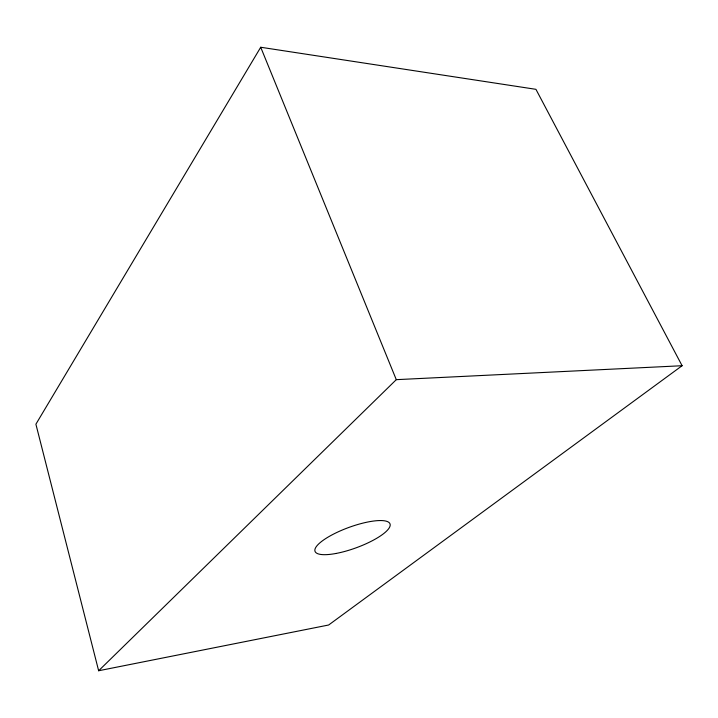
<?xml version="1.0" encoding="UTF-8"?>
<svg xmlns="http://www.w3.org/2000/svg" width="718" height="718" viewBox="0 0 718 718"><rect width="100%" height="100%" fill="white"/><g stroke="black" fill="none" stroke-linecap="round" stroke-linejoin="round"><path stroke-width="1.08" d="M260.715 47.253L35.9 424.194L98.644 670.747L328.638 625.01L682.1 365.722L535.942 89.328L260.715 47.253L396.291 379.66L98.644 670.747M396.291 379.66L682.1 365.722M335.97 553.47A39.921 10.815 -20.1 0 0 390.107 524.212A39.921 10.815 -20.1 0 0 331.492 535.17A39.921 10.815 -20.1 0 0 335.97 553.47"/></g></svg>
